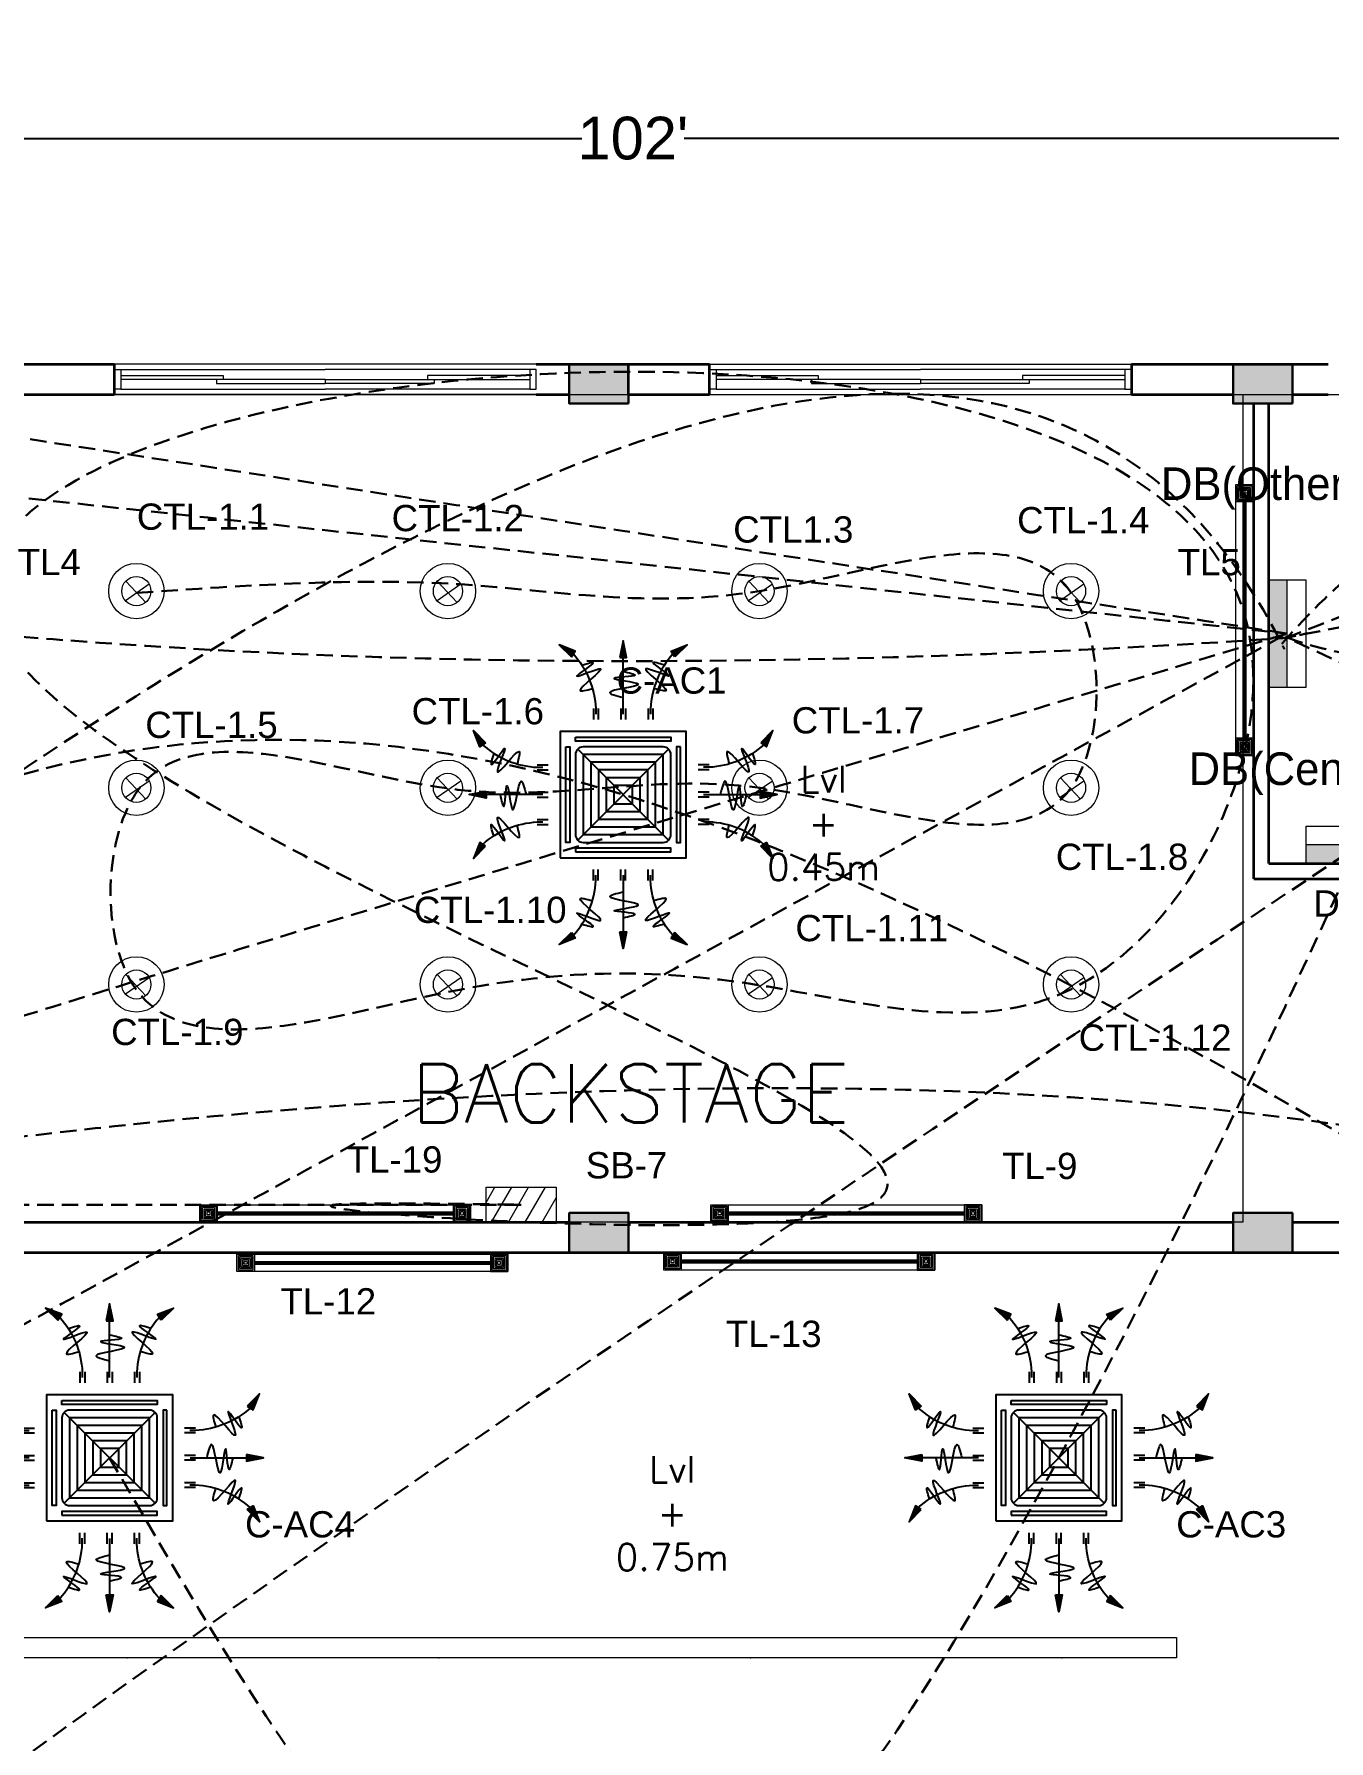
# Model space of a CAD drawing. Header units: inches. Extents: x 845 to 17085, y 908 to 10810.
# Drawn here: x 4922.8 to 5218.9, y 3924.9 to 4314.9 of the extents above; entities that cross this region are included whole.
import ezdxf

# ---------------------------------------------------------------- set-up
doc = ezdxf.new("R2010")
doc.units = ezdxf.units.IN
doc.header["$LTSCALE"] = 15
doc.header["$MEASUREMENT"] = 0
for name, pattern in [('ACAD_ISO04W100', [30.5, 24, -3, 0.5, -3]), ('CENTER2', [1.125, 0.75, -0.125, 0.125, -0.125]), ('CONTINUA', [0]), ('DASHED2', [0.375, 0.25, -0.125]), ('HIDDEN', [0.375, 0.25, -0.125])]:
    doc.linetypes.add(name, pattern=pattern)
for name, color, linetype, lineweight in [('.15', 4, 'Continuous', 15), ('c1', 21, 'Continuous', 30), ('E. Fixture', 6, 'Continuous', 20), ('GRID', 8, 'ACAD_ISO04W100', 5), ('HATCH', 251, 'Continuous', 5), ('humans', 7, 'Continuous', 15), ('L-TXT', 255, 'Continuous', 9), ('SLD', 140, 'Continuous', 9), ('wall 1', 1, 'Continuous', 35), ('WIND & DOOR', 160, 'Continuous', 9)]:
    doc.layers.add(name, color=color, linetype=linetype, lineweight=lineweight)
for name, color, linetype in [('AIR', 7, 'Continuous'), ('AIR-00', 8, 'Continuous'), ('AIR-01', 105, 'Continuous'), ('AIR-02', 2, 'Continuous'), ('AIR-04', 40, 'Continuous'), ('DB cable', 141, 'HIDDEN'), ('dimension', 7, 'Continuous'), ('SB cable', 58, 'CENTER2'), ('Text', 255, 'Continuous')]:
    doc.layers.add(name, color=color, linetype=linetype)
doc.styles.add('ROMANS', font='ROMANS')
doc.styles.get("Standard").update_dxf_attribs({"font": 'arial.ttf'})
doc.dimstyles.get("Standard").update_dxf_attribs({"dimtxt": 9.75, "dimasz": 6.25, "dimexe": 0.18, "dimexo": 0.0625, "dimgap": 0.09, "dimtad": 0, "dimdec": 1, "dimzin": 0, "dimdsep": 46, "dimlunit": 4, "dimtxsty": 'Standard', "dimblk": 'ARCHTICK', "dimcen": 0.09, "dimadec": 0, "dimazin": 0, "dimtfac": 1, "dimtdec": 1, "dimtofl": 0, "dimtmove": 0, "dimatfit": 3, "dimldrblk": 'ARCHTICK', "dimfxl": 1, "dimtolj": 1, "dimtzin": 0, "dimlwd": 25, "dimarcsym": 0})

# ---------------------------------------------------------------- blocks, each defined once
blk = doc.blocks.new('2')
at = {"layer": 'E. Fixture'}
blk.add_hatch(color=256, dxfattribs=at).paths.add_polyline_path([(27131.11392727495, -3604.571431913901), (27131.11392727495, -3606.152493673828), (27140.34048977496, -3606.152493673828), (27140.34048977495, -3604.5714319139)])
blk.add_line((27140.34048977495, -3604.571431913901), (27131.11392727495, -3604.571431913901), dxfattribs=at)
blk.add_lwpolyline([(27131.11392727495, -3602.990370153973), (27140.34048977495, -3602.990370153973), (27140.34048977495, -3606.152493673828), (27131.11392727495, -3606.152493673828), (27131.11392727495, -3602.990370153973)], dxfattribs=at)
blk = doc.blocks.new('oo')
at = {"layer": 'E. Fixture', "lineweight": 15}
for p, q in [((755.2265564501672, 589.0984068058151), (809.1816122235127, 589.0984068058151)), ((755.2265564501672, 589.0317345255226), (809.1816122235127, 589.0317345255226)), ((755.2265564501672, 588.9650622452373), (809.1816122235127, 588.9650622452373)), ((755.2265564501672, 588.8983899649593), (809.1816122235127, 588.8983899649593)), ((755.2265564501672, 588.7650454043887), (809.1816122235127, 588.7650454043887)), ((755.2265564501672, 588.6317008438182), (809.1816122235127, 588.6317008438255)), ((755.2265564501672, 588.5650285635329), (809.1816122235127, 588.5650285635329)), ((755.2265564501672, 588.4983562832476), (809.1816122235127, 588.4983562832476)), ((755.2265564501672, 588.4316840029696), (809.1816122235127, 588.4316840029696)), ((755.2265564501672, 588.4316840029696), (809.1816122235127, 588.4316840029696))]:
    blk.add_line(p, q, dxfattribs=at)
at = {"layer": 'E. Fixture', "color": 5, "lineweight": 15}
blk.add_lwpolyline([(751.2262196331089, 590.7652138129179), (813.181949040571, 590.7652138129179), (813.181949040571, 586.7648769958596), (751.2262196331089, 586.7648769958596), (751.2262196331089, 590.7652138129179)], dxfattribs=at)
at = {"layer": 'HATCH', "lineweight": 15}
for points in [[(751.2262196331089, 590.7652138129179), (755.2265564501818, 590.7652138129179), (755.2265564501818, 586.7648769958596), (751.2262196331089, 586.7648769958596)], [(751.5595810345208, 590.431852411506), (754.8931950487408, 590.431852411506), (754.8931950487408, 587.0982383972787), (751.5595810345208, 587.0982383972787)], [(751.8929424359326, 590.0984910100724), (754.5598336473145, 590.0984910100724), (754.5598336473145, 587.4315997987051), (751.8929424359326, 587.4315997987051)], [(752.226303837359, 589.7651296086606), (754.2264722458881, 589.7651296086606), (754.2264722458881, 587.7649612001169), (752.226303837359, 587.7649612001169)], [(752.5596652387853, 589.4317682072342), (753.8931108444763, 589.4317682072342), (753.8931108444763, 588.0983226015505), (752.5596652387853, 588.0983226015505)], [(752.8930266402263, 589.0984068058078), (753.5597494430644, 589.0984068058078), (753.5597494430644, 588.4316840029696), (752.8930266402263, 588.4316840029696)], [(813.181949040571, 590.7652138129179), (809.1816122235273, 590.7652138129179), (809.1816122235273, 586.7648769958596), (813.181949040571, 586.7648769958596)], [(812.8485876391592, 590.431852411506), (809.5149736249391, 590.431852411506), (809.5149736249391, 587.0982383972787), (812.8485876391592, 587.0982383972787)], [(812.5152262377474, 590.0984910100797), (809.8483350263509, 590.0984910100797), (809.8483350263509, 587.4315997987051), (812.5152262377474, 587.4315997987051)], [(812.181864836321, 589.7651296086606), (810.1816964277773, 589.7651296086606), (810.1816964277773, 587.7649612001169), (812.181864836321, 587.7649612001169)], [(811.8485034348946, 589.4317682072342), (810.5150578292037, 589.4317682072342), (810.5150578292037, 588.0983226015505), (811.8485034348946, 588.0983226015505)], [(811.5151420334828, 589.0984068058078), (810.8484192306155, 589.0984068058078), (810.8484192306155, 588.4316840029696), (811.5151420334828, 588.4316840029696)]]:
    blk.add_lwpolyline(points, close=True, dxfattribs=at)
blk = doc.blocks.new('FCU-13000P (CASSETTE SPLIT)')
at = {"layer": 'AIR-00', "ltscale": 3}
for p, q in [((-7.105427357601002e-15, 0.5227760220777427), (-7.105427357601002e-15, 0.999858067324416)), ((-0.1934974863815064, 0.5583965329426945), (-0.1934974863815064, 0.4871555112127943)), ((-0.1618149178217116, 0.5583965329426945), (-0.1618149178217116, 0.4871555112127943)), ((-0.01584128427990628, 0.5583965329426945), (-0.01584128427990628, 0.4871555112127943)), ((0.01584128427989029, 0.5583965329426945), (0.01584128427989029, 0.4871555112127943)), ((0.1618149178217116, 0.5583965329426945), (0.1618149178217116, 0.4871555112127943)), ((0.1934974863815064, 0.5583965329426945), (0.1934974863815064, 0.4871555112127943)), ((-0.5583965329426945, 0.1934974863815064), (-0.4871555112127934, 0.1934974863815064)), ((-0.5583965329426945, 0.1618149178217116), (-0.4871555112127934, 0.1618149178217116)), ((0.5583965329426945, 0.1934974863815064), (0.4871555112127934, 0.1934974863815064)), ((0.5583965329426945, 0.1618149178217116), (0.4871555112127934, 0.1618149178217116)), ((-0.5227760220777427, 7.105427357601002e-15), (-0.999858067324416, 7.105427357601002e-15)), ((-0.5583965329426945, 0.01584128427990628), (-0.4871555112127934, 0.01584128427990628)), ((0.5583965329426945, 0.01584128427990628), (0.4871555112127934, 0.01584128427990628)), ((0.5227760220777427, 7.105427357601002e-15), (0.999858067324416, 7.105427357601002e-15)), ((-0.5583965329426945, -0.01584128427989029), (-0.4871555112127934, -0.01584128427989029)), ((0.5583965329426945, -0.01584128427989029), (0.4871555112127934, -0.01584128427989029)), ((-0.5583965329426945, -0.1618149178217116), (-0.4871555112127934, -0.1618149178217116)), ((-0.5583965329426945, -0.1934974863815064), (-0.4871555112127934, -0.1934974863815064)), ((0.5583965329426945, -0.1618149178217116), (0.4871555112127934, -0.1618149178217116)), ((0.5583965329426945, -0.1934974863815064), (0.4871555112127934, -0.1934974863815064)), ((-0.1934974863815064, -0.5583965329426945), (-0.1934974863815064, -0.4871555112127943)), ((-0.1618149178217116, -0.5583965329426945), (-0.1618149178217116, -0.4871555112127943)), ((-0.01584128427990628, -0.5583965329426945), (-0.01584128427990628, -0.4871555112127943)), ((-7.105427357601002e-15, -0.5227760220777427), (-7.105427357601002e-15, -0.999858067324416)), ((0.01584128427989029, -0.5583965329426945), (0.01584128427989029, -0.4871555112127943)), ((0.1618149178217116, -0.5583965329426945), (0.1618149178217116, -0.4871555112127943)), ((0.1934974863815064, -0.5583965329426945), (0.1934974863815064, -0.4871555112127943))]:
    blk.add_line(p, q, dxfattribs=at)
at = {"layer": 'AIR-00'}
for p, q in [((0.2953553390593271, -0.2953553390593253), (-0.2953553390593271, 0.2953553390593253)), ((0.2953553390593271, 0.2953553390593253), (-0.2953553390593271, -0.2953553390593253))]:
    blk.add_line(p, q, dxfattribs=at)
at = {"layer": 'AIR-00', "ltscale": 3}
for points in [[(-0.02231249897048215, 0.8900557322108931), (0.02231249897046617, 0.8900557322108931), (-8.881784197001252e-15, 0.999858067324416)], [(-0.3354339739758903, 0.8949367535147612), (-0.311302411150054, 0.9324741763992979), (-0.4157311477908916, 0.9730825421665728)], [(0.3354339739758903, 0.8949367535147612), (0.311302411150054, 0.9324741763992979), (0.4157311477908916, 0.9730825421665728)], [(-0.8949367535147612, 0.3354339739758903), (-0.9324741763992979, 0.311302411150054), (-0.9730825421665728, 0.4157311477908916)], [(0.8949367535147612, 0.3354339739758903), (0.9324741763992979, 0.311302411150054), (0.9730825421665728, 0.4157311477908916)], [(-0.8900557322108931, 0.02231249897048215), (-0.8900557322108931, -0.02231249897046617), (-0.999858067324416, 8.881784197001252e-15)], [(0.8900557322108931, 0.02231249897048215), (0.8900557322108931, -0.02231249897046617), (0.999858067324416, 8.881784197001252e-15)], [(-0.8949367535147612, -0.3354339739758903), (-0.9324741763992979, -0.311302411150054), (-0.9730825421665728, -0.4157311477908916)], [(0.8949367535147612, -0.3354339739758903), (0.9324741763992979, -0.311302411150054), (0.9730825421665728, -0.4157311477908916)], [(-0.3354339739758903, -0.8949367535147612), (-0.311302411150054, -0.9324741763992979), (-0.4157311477908916, -0.9730825421665728)], [(-0.02231249897048215, -0.8900557322108931), (0.02231249897046617, -0.8900557322108931), (-8.881784197001252e-15, -0.999858067324416)], [(0.3354339739758903, -0.8949367535147612), (0.311302411150054, -0.9324741763992979), (0.4157311477908916, -0.9730825421665728)]]:
    blk.add_lwpolyline(points, close=True, dxfattribs=at)
at = {"layer": 'AIR-00'}
for points in [[(-0.3233681925629757, 0.9137054649570295, -0.1718088678768037), (-0.1776562021016108, 0.5583965329426945), (-0.1776562021016108, 0.5222310829013512)], [(0.3233681925629757, 0.9137054649570295, 0.1718088678768037), (0.1776562021016108, 0.5583965329426945), (0.1776562021016108, 0.5222310829013512)], [(-0.9137054649570295, 0.3233681925629757, 0.1718088678768037), (-0.5583965329426945, 0.1776562021016108), (-0.5222310829013512, 0.1776562021016108)], [(0.9137054649570295, 0.3233681925629757, -0.1718088678768037), (0.5583965329426945, 0.1776562021016108), (0.5222310829013512, 0.1776562021016108)], [(-0.9137054649570295, -0.3233681925629757, -0.1718088678768037), (-0.5583965329426945, -0.1776562021016108), (-0.5222310829013512, -0.1776562021016108)], [(0.9137054649570295, -0.3233681925629757, 0.1718088678768037), (0.5583965329426945, -0.1776562021016108), (0.5222310829013512, -0.1776562021016108)], [(-0.3233681925629757, -0.9137054649570295, 0.1718088678768037), (-0.1776562021016108, -0.5583965329426945), (-0.1776562021016108, -0.5222310829013512)], [(0.3233681925629757, -0.9137054649570295, -0.1718088678768037), (0.1776562021016108, -0.5583965329426945), (0.1776562021016108, -0.5222310829013512)]]:
    blk.add_lwpolyline(points, format="xyb", dxfattribs=at)
for points in [[(-0.2599999999999998, -0.259999999999998), (0.2599999999999998, -0.2599999999999962), (0.2600000000000007, 0.259999999999998), (-0.2599999999999998, 0.259999999999998)], [(-0.2100000000000009, -0.2099999999999991), (0.2100000000000026, -0.2099999999999973), (0.2100000000000009, 0.2099999999999991), (-0.2100000000000009, 0.2099999999999991)], [(-0.160000000000001, -0.1599999999999984), (0.1600000000000028, -0.1599999999999966), (0.160000000000001, 0.1599999999999984), (-0.160000000000001, 0.1599999999999984)], [(-0.1100000000000012, -0.1099999999999994), (0.110000000000003, -0.1099999999999977), (0.1100000000000012, 0.1099999999999994), (-0.1100000000000012, 0.1099999999999994)], [(-0.06000000000000139, -0.05999999999999872), (0.06000000000000316, -0.05999999999999694), (0.06000000000000139, 0.05999999999999872), (-0.06000000000000139, 0.05999999999999872)]]:
    blk.add_lwpolyline(points, close=True, dxfattribs=at)
at = {"layer": 'AIR-00', "ltscale": 3}
for points in [[(-0.2677478374719957, 0.8404580605517644), (-0.2311577860871346, 0.8521369272970549), (-0.1336933111678267, 0.8824412830765702), (-0.422244853896613, 0.7038013426221994), (0.004842014239526904, 0.9030058120233662), (-0.358385268367277, 0.6454544827540296), (-0.2387546223537829, 0.6780035992551685), (-0.199446847060301, 0.6895241051866989)], [(0.2677478374719957, 0.8404580605517644), (0.2311577860871346, 0.8521369272970549), (0.1336933111678267, 0.8824412830765702), (0.422244853896613, 0.7038013426221994), (-0.004842014239526904, 0.9030058120233662), (0.358385268367277, 0.6454544827540296), (0.2387546223537829, 0.6780035992551685), (0.199446847060301, 0.6895241051866989)], [(-0.8404580605517644, 0.2677478374719957), (-0.8521369272970549, 0.2311577860871346), (-0.8824412830765702, 0.1336933111678267), (-0.7038013426221994, 0.422244853896613), (-0.9030058120233662, -0.004842014239526904), (-0.6454544827540296, 0.358385268367277), (-0.6780035992551685, 0.2387546223537829), (-0.6895241051866989, 0.199446847060301)], [(0.8404580605517644, 0.2677478374719957), (0.8521369272970549, 0.2311577860871346), (0.8824412830765702, 0.1336933111678267), (0.7038013426221994, 0.422244853896613), (0.9030058120233662, -0.004842014239526904), (0.6454544827540296, 0.358385268367277), (0.6780035992551685, 0.2387546223537829), (0.6895241051866989, 0.199446847060301)], [(-0.8404580605517644, -0.2677478374719957), (-0.8521369272970549, -0.2311577860871346), (-0.8824412830765702, -0.1336933111678267), (-0.7038013426221994, -0.422244853896613), (-0.9030058120233662, 0.004842014239526904), (-0.6454544827540296, -0.358385268367277), (-0.6780035992551685, -0.2387546223537829), (-0.6895241051866989, -0.199446847060301)], [(0.8404580605517644, -0.2677478374719957), (0.8521369272970549, -0.2311577860871346), (0.8824412830765702, -0.1336933111678267), (0.7038013426221994, -0.422244853896613), (0.9030058120233662, 0.004842014239526904), (0.6454544827540296, -0.358385268367277), (0.6780035992551685, -0.2387546223537829), (0.6895241051866989, -0.199446847060301)], [(-0.2677478374719957, -0.8404580605517644), (-0.2311577860871346, -0.8521369272970549), (-0.1336933111678267, -0.8824412830765702), (-0.422244853896613, -0.7038013426221994), (0.004842014239526904, -0.9030058120233662), (-0.358385268367277, -0.6454544827540296), (-0.2387546223537829, -0.6780035992551685), (-0.199446847060301, -0.6895241051866989)], [(0.2677478374719957, -0.8404580605517644), (0.2311577860871346, -0.8521369272970549), (0.1336933111678267, -0.8824412830765702), (0.422244853896613, -0.7038013426221994), (-0.004842014239526904, -0.9030058120233662), (0.358385268367277, -0.6454544827540296), (0.2387546223537829, -0.6780035992551685), (0.199446847060301, -0.6895241051866989)]]:
    blk.add_open_spline(points, degree=3, knots=[0.003283373016645994, 0.003283373016645994, 0.003283373016645994, 0.003283373016645994, 0.07125673401182435, 0.1924074622850254, 0.3347111145698326, 0.5062144727996265, 0.5813292033149298, 0.5813292033149298, 0.5813292033149298, 0.5813292033149298], dxfattribs=at)
for points in [[(-8.881784197001252e-15, 0.7998245828525512), (0.07656577961462041, 0.77607757560925), (-0.05808428128809773, 0.7549690294354541), (0.09768727811871436, 0.7180292880357495), (-0.08712642193214215, 0.6626196044680484), (-8.881784197001252e-15, 0.6309567852073492)], [(-0.7998245828525512, 8.881784197001252e-15), (-0.77607757560925, -0.07656577961462041), (-0.7549690294354541, 0.05808428128809773), (-0.7180292880357495, -0.09768727811871436), (-0.6626196044680484, 0.08712642193214215), (-0.6309567852073492, 8.881784197001252e-15)], [(0.7998245828525512, 8.881784197001252e-15), (0.77607757560925, -0.07656577961462041), (0.7549690294354541, 0.05808428128809773), (0.7180292880357495, -0.09768727811871436), (0.6626196044680484, 0.08712642193214215), (0.6309567852073492, 8.881784197001252e-15)], [(-8.881784197001252e-15, -0.7998245828525512), (0.07656577961462041, -0.77607757560925), (-0.05808428128809773, -0.7549690294354541), (0.09768727811871436, -0.7180292880357495), (-0.08712642193214215, -0.6626196044680484), (-8.881784197001252e-15, -0.6309567852073492)]]:
    blk.add_spline(points, degree=3, dxfattribs=at)
for points in [[(-7.993605777301127e-15, 0.999858067324416), (-0.02231249897048304, 0.8900557322108931), (0.02231249897046528, 0.8900557322108931)], [(-0.4157311477908907, 0.9730825421665728), (-0.3354339739758911, 0.8949367535147612), (-0.3113024111500549, 0.9324741763992979)], [(0.4157311477908889, 0.9730825421665728), (0.3354339739758894, 0.8949367535147612), (0.3113024111500531, 0.9324741763992979)], [(-0.9730825421665728, 0.4157311477908898), (-0.8949367535147612, 0.3354339739758903), (-0.9324741763992979, 0.311302411150054)], [(0.9730825421665728, 0.4157311477908898), (0.8949367535147612, 0.3354339739758903), (0.9324741763992979, 0.311302411150054)], [(-0.999858067324416, 7.105427357601002e-15), (-0.8900557322108922, 0.02231249897048215), (-0.8900557322108922, -0.02231249897046617)], [(0.999858067324416, 7.105427357601002e-15), (0.8900557322108922, 0.02231249897048215), (0.8900557322108922, -0.02231249897046617)], [(-0.9730825421665728, -0.4157311477908898), (-0.8949367535147612, -0.3354339739758903), (-0.9324741763992979, -0.311302411150054)], [(0.9730825421665728, -0.4157311477908898), (0.8949367535147612, -0.3354339739758903), (0.9324741763992979, -0.311302411150054)], [(-0.4157311477908907, -0.9730825421665728), (-0.3354339739758911, -0.8949367535147612), (-0.3113024111500549, -0.9324741763992979)], [(-7.993605777301127e-15, -0.999858067324416), (-0.02231249897048304, -0.8900557322108931), (0.02231249897046528, -0.8900557322108931)], [(0.4157311477908889, -0.9730825421665728), (0.3354339739758894, -0.8949367535147612), (0.3113024111500531, -0.9324741763992979)]]:
    blk.add_solid(points, dxfattribs=at)
at = {"layer": 'AIR-01'}
for points in [[(-0.3100000000000005, 0.3724999999999987), (0.3100000000000005, 0.3724999999999987), (0.3100000000000005, 0.3475000000000001), (-0.3100000000000005, 0.3475000000000001)], [(-0.3725000000000005, 0.3099999999999987), (-0.3475000000000001, 0.3099999999999987), (-0.3475000000000001, -0.3099999999999987), (-0.3725000000000005, -0.3099999999999987)], [(0.3725000000000005, 0.3099999999999987), (0.3475000000000001, 0.3099999999999987), (0.3475000000000001, -0.3099999999999987), (0.3725000000000005, -0.3099999999999987)], [(-0.3100000000000005, -0.3724999999999987), (0.3100000000000005, -0.3724999999999987), (0.3100000000000005, -0.3475000000000001), (-0.3100000000000005, -0.3475000000000001)]]:
    blk.add_lwpolyline(points, close=True, dxfattribs=at)
at = {"layer": 'AIR-02'}
blk.add_lwpolyline([(-0.2600000000000007, -0.3099999999999987), (0.2600000000000016, -0.3099999999999969, 0.414213562373095), (0.3100000000000014, -0.2599999999999962), (0.3100000000000005, 0.259999999999998, 0.4142135623730945), (0.2600000000000007, 0.3099999999999987), (-0.2600000000000007, 0.3099999999999987, 0.414213562373095), (-0.3100000000000005, 0.259999999999998), (-0.3100000000000005, -0.259999999999998, 0.414213562373095)], format="xyb", close=True, dxfattribs=at)
at = {"layer": 'AIR-04'}
blk.add_lwpolyline([(-0.4100000000000001, -0.4100000000000001), (0.4100000000000001, -0.4100000000000001), (0.4100000000000001, 0.4100000000000001), (-0.4100000000000001, 0.4100000000000001)], close=True, dxfattribs=at)
blk = doc.blocks.new('_ArchTick')
at = {"layer": 'GRID', "color": 0, "const_width": 0.15}
blk.add_lwpolyline([(-0.5, -0.5), (0.5, 0.5)], dxfattribs=at)
blk = doc.blocks.new('*D331')
at = {"layer": 'Defpoints', "color": 0, "linetype": 'DASHED2', "lineweight": 211, "transparency": 16777216}
for p in [(5671.719011352289, 4291.095823149), (4447.800114597589, 4239.513721575561), (5671.719011352289, 4239.513721575561), (4819.317334876429, 1356.906131641336), (4865.817334876427, 1356.906131641336), (4865.817334876427, 1021.906131641336)]:
    blk.add_point(p, dxfattribs=at)
at = {"layer": 'dimension', "color": 0, "linetype": 'DASHED2', "lineweight": -2, "transparency": 16777216}
for p, q in [((4865.754834876427, 1356.906131641336), (4819.137334876428, 1356.906131641336)), ((4865.754834876427, 1021.906131641336), (4819.137334876428, 1021.906131641336))]:
    blk.add_line(p, q, dxfattribs=at)
at = {"layer": 'dimension', "color": 0, "linetype": 'Continuous', "lineweight": 25, "transparency": 16777216}
for p, q in [((4819.317334876429, 1356.906131641336), (4819.317334876429, 1210.113457698635)), ((4819.317334876429, 1021.906131641336), (4819.317334876429, 1168.698805584037))]:
    blk.add_line(p, q, dxfattribs=at)
at = {"layer": 'L-TXT', "color": 0, "linetype": 'DASHED2', "lineweight": -2, "transparency": 16777216}
for p, q in [((4447.800114597589, 4239.576221575561), (4447.800114597589, 4291.275823149001)), ((5671.719011352289, 4239.576221575561), (5671.719011352289, 4291.275823149001))]:
    blk.add_line(p, q, dxfattribs=at)
at = {"layer": 'L-TXT', "color": 0, "linetype": 'Continuous', "lineweight": 25, "transparency": 16777216}
for p, q in [((4447.800114597589, 4291.095823149), (5048.067329004953, 4291.095823149)), ((5671.719011352289, 4291.095823149), (5071.451796944926, 4291.095823149))]:
    blk.add_line(p, q, dxfattribs=at)
at = {"layer": 'dimension', "color": 0, "linetype": 'DASHED2', "lineweight": 25, "transparency": 16777216, "xscale": 6.25, "yscale": 6.25, "zscale": 6.25}
for p, rotation in [((4819.317334876429, 1356.906131641336), 90), ((4819.317334876429, 1021.906131641336), 270)]:
    blk.add_blockref('_ArchTick', p, dxfattribs=dict(at, rotation=rotation))
at = {"layer": 'L-TXT', "color": 0, "linetype": 'DASHED2', "lineweight": 25, "transparency": 16777216, "xscale": 6.25, "yscale": 6.25, "zscale": 6.25, "rotation": 180}
blk.add_blockref('_ArchTick', (4447.800114597589, 4291.095823149), dxfattribs=at)
at = {"layer": 'L-TXT', "color": 0, "linetype": 'DASHED2', "lineweight": 25, "transparency": 16777216, "xscale": 6.25, "yscale": 6.25, "zscale": 6.25}
blk.add_blockref('_ArchTick', (5671.719011352289, 4291.095823149), dxfattribs=at)
at = {"layer": 'dimension', "color": 0, "linetype": 'DASHED2', "lineweight": 30, "transparency": 16777216, "insert": (4819.317334876428, 1189.406131641334), "char_height": 9.75, "attachment_point": 5, "rotation": 90}
blk.add_mtext('\\A1;27\'-11"', dxfattribs=at)
at = {"layer": 'L-TXT', "color": 0, "linetype": 'DASHED2', "lineweight": 211, "transparency": 16777216, "insert": (5059.759562974939, 4291.095823149), "char_height": 9.75, "attachment_point": 5}
blk.add_mtext("\\A1;102'", dxfattribs=at)

msp = doc.modelspace()

# ---------------------------------------------------------------- hatches: boundary and pattern name
at = {"layer": 'E. Fixture', "lineweight": 5}
h = msp.add_hatch(dxfattribs=at)
h.set_pattern_fill('ANSI31', color=256, scale=26.66891211378243, angle=15, style=0)
h.set_pattern_definition([(59.99999999999999, (-65805.37251531679, 11481.68385588816), (-2.886994422728766, 1.666807007111402), [])])
h.paths.add_polyline_path([(5026.179045494199, 4043.393277772849), (5042.180392762476, 4043.393277772849), (5042.180392762476, 4051.393951406984), (5026.179045494199, 4051.393951406984)])
at = {"layer": 'HATCH'}
h = msp.add_hatch(color=256, dxfattribs=at)
h.dxf.hatch_style = 1
h.paths.add_polyline_path([(5058.752102636725, 4239.513721630138), (5058.752102636725, 4230.466905406127), (5045.18187830068, 4230.466905406127), (5045.18187830068, 4239.513721630138)])
h = msp.add_hatch(color=256, dxfattribs=at)
h.dxf.hatch_style = 1
h.paths.add_polyline_path([(5210.559354646223, 4239.513721630138), (5210.559354646223, 4230.466905406108), (5196.989130310179, 4230.466905406108), (5196.989130310179, 4239.513721630138)])
h = msp.add_hatch(color=256, dxfattribs=at)
h.dxf.hatch_style = 1
h.paths.add_polyline_path([(5058.752102636461, 4045.504201618409), (5058.752102636461, 4036.457385394378), (5045.181878300416, 4036.457385394378), (5045.181878300416, 4045.504201618409)])
h = msp.add_hatch(color=256, dxfattribs=at)
h.dxf.hatch_style = 1
h.paths.add_polyline_path([(5210.559354645959, 4045.504201618144), (5210.559354645959, 4036.457385394133), (5196.989130309914, 4036.457385394133), (5196.989130309914, 4045.504201618144)])

# ---------------------------------------------------------------- linework, layer by layer
at = {"layer": '.15', "lineweight": 15}
for p, q in [((5037.673855742016, 4239.513721575561), (4941.17448268563, 4239.513721575561)), ((5077.254645245854, 4239.513721575561), (5173.754018302237, 4239.513721575561)), ((5037.673855742016, 4232.577829137135), (4941.17448268563, 4232.577829137135)), ((5077.254645245854, 4232.577829137135), (5173.754018302237, 4232.577829137135))]:
    msp.add_line(p, q, dxfattribs=at)
at = {"layer": 'c1'}
for points in [[(5058.752102636725, 4230.46690535155), (5058.752102636725, 4239.513721575579), (5045.18187830068, 4239.513721575579), (5045.18187830068, 4230.46690535155)], [(5210.559354646223, 4230.46690535155), (5210.559354646223, 4239.513721575561), (5196.989130310179, 4239.513721575561), (5196.989130310179, 4230.46690535155)], [(5058.752102636461, 4036.45738533982), (5058.752102636461, 4045.50420156385), (5045.181878300416, 4045.50420156385), (5045.181878300416, 4036.45738533982)], [(5210.559354645959, 4036.457385339556), (5210.559354645959, 4045.504201563586), (5196.989130309914, 4045.504201563586), (5196.989130309914, 4036.457385339556)]]:
    msp.add_lwpolyline(points, close=True, dxfattribs=at)
at = {"layer": 'DB cable', "linetype": 'DASHED2', "lineweight": 30}
for points in [[(4760.866573496334, 4031.434109247766), (5208.135154206099, 4175.542452351583), (5208.715694091557, 4174.390007765407)], [(5650.372229608, 4033.677064592338), (5209.403291107988, 4176.980985369832), (5208.135154206099, 4175.542452351583)], [(4770.601220805402, 4225.025650592892), (5209.403291107988, 4177.919272156167)], [(4905.284746548574, 4224.902500795819), (5209.403291107988, 4177.919272156167)], [(5454.299868457143, 4224.7377781373), (5209.403291107988, 4177.022423379912)], [(4642.532344048489, 4221.877389878187), (4863.634778728517, 4182.955752561316), (5205.186771395799, 4176.658024243405), (5213.619810820179, 4177.919272156181), (5213.904273167577, 4178.013552421493)], [(5327.76049886057, 4223.283210690869), (5209.403291107988, 4177.022423379942)], [(5341.506904220426, 4219.505439159919), (5209.403291107988, 4177.022423379942), (5208.959305258349, 4177.189852398191)], [(4696.990732636628, 3940.100968406285), (5057.529391817506, 4141.112125796899), (5394.333081858512, 3994.448640701963), (5225.989336758597, 4133.873198637477), (5225.621385130563, 4132.377949104008)], [(4760.866573495581, 3932.780924671061), (5209.403291107988, 4177.919272156167)], [(5504.548370313464, 4038.134047616006), (5208.959305258349, 4177.189852398191)], [(4539.588003487159, 3463.744222635231), (4592.29614883672, 3629.80592049326), (4713.539363090231, 3760.409762518948), (5225.98934107485, 4129.65666641266)], [(4803.174142742341, 3318.920476671409), (5052.785505816029, 3318.920476671412), (5265.67342861237, 3319.528628983081), (5376.590643753542, 3740.682463686281), (5225.989346247858, 4129.656677665888)], [(4803.417840499139, 3465.4186031491), (5050.917785003896, 3463.274360090209), (5269.028430367961, 3463.274360090213), (5225.989336758612, 4129.656678925287)], [(4803.66142726545, 3609.739606582697), (5051.16142726545, 3609.739606582698), (5267.160654060584, 3606.09482844703), (5225.989346247858, 4129.656677665891)], [(4940.096247995919, 3989.538054285362), (5050.75737508418, 3867.404727126486), (5157.160473647944, 3989.538054285303), (5225.989346247858, 4129.656677665891)], [(5034.179719143348, 4047.393614618505), (4795.766416859399, 4047.390564704265)]]:
    msp.add_spline(points, degree=3, dxfattribs=at)
at = {"layer": 'DB cable', "color": 6, "linetype": 'DASHED2', "lineweight": 30}
msp.add_spline([(4514.446749591894, 3664.236563132788), (5660.973942841961, 3625.078435706844), (5306.654899619447, 4047.256997048538), (4795.796339263346, 4047.25699704366), (5209.403291107988, 4177.919272156167)], degree=3, dxfattribs=at)
at = {"layer": 'E. Fixture', "lineweight": 5}
for p, q in [((4943.785337084437, 4189.909173125473), (4948.341291525079, 4185.058298242172)), ((5015.030988317458, 4189.909173125473), (5019.5869427581, 4185.058298242172)), ((5086.276639550479, 4189.909173125473), (5090.832593991121, 4185.058298242172)), ((5157.5222907835, 4189.909173125473), (5162.078245224142, 4185.058298242172)), ((4949.165905867188, 4189.1772283241), (4943.722331832165, 4185.41184045283)), ((5020.411557100209, 4189.1772283241), (5014.967983065186, 4185.41184045283)), ((5091.65720833323, 4189.1772283241), (5086.213634298207, 4185.41184045283)), ((5162.902859566251, 4189.1772283241), (5157.459285531228, 4185.41184045283)), ((4949.165905867188, 4144.225428878195), (4943.722331832165, 4140.460041006925)), ((4943.785337084437, 4144.957373679568), (4948.341291525079, 4140.106498796267)), ((5020.411557100209, 4144.225428878195), (5014.967983065186, 4140.460041006925)), ((5015.030988317458, 4144.957373679568), (5019.5869427581, 4140.106498796267)), ((5091.65720833323, 4144.225428878195), (5086.213634298207, 4140.460041006925)), ((5086.276639550479, 4144.957373679568), (5090.832593991121, 4140.106498796267)), ((5162.902859566251, 4144.225428878195), (5157.459285531228, 4140.460041006925)), ((5157.5222907835, 4144.957373679568), (5162.078245224142, 4140.106498796267)), ((4943.785337084437, 4100.005574233664), (4948.341291525079, 4095.154699350363)), ((5015.030988317458, 4100.005574233664), (5019.5869427581, 4095.154699350363)), ((5086.276639550479, 4100.005574233664), (5090.832593991121, 4095.154699350363)), ((5157.5222907835, 4100.005574233664), (5162.078245224142, 4095.154699350363)), ((4949.165905867188, 4099.273629432291), (4943.722331832165, 4095.508241561021)), ((5020.411557100209, 4099.273629432291), (5014.967983065186, 4095.508241561021)), ((5091.65720833323, 4099.273629432291), (5086.213634298207, 4095.508241561021)), ((5162.902859566251, 4099.273629432291), (5157.459285531228, 4095.508241561021))]:
    msp.add_line(p, q, dxfattribs=at)
msp.add_lwpolyline([(5026.179045463524, 4051.393951406984), (5042.180392731786, 4051.393951406984), (5042.180392731786, 4043.393277772849), (5026.179045463524, 4043.393277772849)], close=True, dxfattribs=at)
for centre, radius in [((4946.21481942533, 4187.626029691287), 6.333935870075038), ((5017.46047065835, 4187.626029691287), 6.333935870075038), ((5088.706121891371, 4187.626029691287), 6.333935870075038), ((5159.951773124392, 4187.626029691287), 6.333935870075038), ((4946.21481942533, 4187.626029691287), 3.333935870075038), ((5017.46047065835, 4187.626029691287), 3.333935870075038), ((5088.706121891371, 4187.626029691287), 3.333935870075038), ((5159.951773124392, 4187.626029691287), 3.333935870075038), ((4946.21481942533, 4142.674230245382), 6.333935870075038), ((5017.46047065835, 4142.674230245382), 6.333935870075038), ((5088.706121891371, 4142.674230245382), 6.333935870075038), ((5159.951773124392, 4142.674230245382), 6.333935870075038), ((4946.21481942533, 4142.674230245382), 3.333935870075038), ((5017.46047065835, 4142.674230245382), 3.333935870075038), ((5088.706121891371, 4142.674230245382), 3.333935870075038), ((5159.951773124392, 4142.674230245382), 3.333935870075038), ((4946.21481942533, 4097.722430799478), 6.333935870075038), ((5017.46047065835, 4097.722430799478), 6.333935870075038), ((5088.706121891371, 4097.722430799478), 6.333935870075038), ((5159.951773124392, 4097.722430799478), 6.333935870075038), ((4946.21481942533, 4097.722430799478), 3.333935870075038), ((5017.46047065835, 4097.722430799478), 3.333935870075038), ((5088.706121891371, 4097.722430799478), 3.333935870075038), ((5159.951773124392, 4097.722430799478), 3.333935870075038)]:
    msp.add_circle(centre, radius, dxfattribs=at)
at = {"layer": 'humans', "linetype": 'ByBlock'}
msp.add_line((4874.969168192309, 4232.577829137192), (5231.197424357413, 4232.577829137192), dxfattribs=at)
for points in [[(4913.159899891162, 4232.582839803104), (5199.252102636461, 4232.582839803104), (5199.252102636461, 4043.393277772545), (4913.159899891162, 4043.393277772545)], [(4916.147964856701, 3948.504600412995), (5184.081347877652, 3948.504600412995), (5184.081347877652, 3943.820355881901), (4916.147964856701, 3943.820355881901)]]:
    msp.add_lwpolyline(points, close=True, dxfattribs=at)
for p in [(5057.529391817505, 4154.220171546045), (4940.096247995918, 4002.646100034508), (5157.160473647943, 4002.646100034448), (4944.12349014418, 3943.815780622072), (5015.369141377201, 3943.815780622072), (5086.614792610222, 3943.815780622072), (5157.860443843243, 3943.815780622072)]:
    msp.add_point(p, dxfattribs=at)
at = {"layer": 'SB cable', "color": 2, "linetype": 'DASHED2', "lineweight": 30}
for points in [[(4946.320998679494, 4187.209370635288), (5020.41155710021, 4189.177228324101), (5088.706121891371, 4187.626029691287), (5159.800268003821, 4187.483735683822), (5159.951773124392, 4142.674230245382), (5088.849905259412, 4142.674230245382), (5017.308965537779, 4142.531936237918), (4947.109852782057, 4142.803231384483), (4945.876220930977, 4096.998113442352), (5014.967983065186, 4095.508241561022), (5088.5546167708, 4097.580136792014), (5157.459285531228, 4095.508241561022), (5199.940374384719, 4181.023280031402), (4913.50950260316, 4180.596948262189), (5108.554717869312, 4045.593463022084), (4991.679705017003, 4047.393614589973), (5034.179719143348, 4047.393614618505)], [(4942.378609182892, 3900.418206953107), (5012.939659036309, 3901.147124610352), (5086.844092034569, 3898.532485873345), (5157.708938722672, 3898.721687168702), (5340.148923615708, 3902.551997127989), (5339.583243316197, 3901.695737356451)], [(4871.976378259911, 3808.672743667375), (4939.808014372676, 3775.555509224441), (5014.305194662542, 3754.450211597101), (5089.657716849504, 3754.643796215061), (5162.274736494926, 3774.763636220159), (5228.460196570001, 3807.736951572494), (5340.148923615709, 3902.551997127989), (5340.791690214105, 3902.044051190064)]]:
    msp.add_spline(points, degree=3, dxfattribs=at)
at = {"layer": 'wall 1', "ltscale": 1.5}
for p, q in [((4893.292114761605, 4239.513721575542), (4941.17448268563, 4239.513721575561)), ((4941.17448268563, 4239.513721575561), (4941.17448268563, 4232.577829137135)), ((5037.673855742016, 4239.513721575542), (5077.254645245854, 4239.513721575542)), ((5058.752102636725, 4232.577829137135), (5058.752102636725, 4239.513721575561)), ((5077.254645245854, 4232.577829137135), (5077.254645245854, 4239.513721575561)), ((5173.754018302237, 4239.513721575542), (5218.751672602203, 4239.513721575542)), ((5173.754018302237, 4239.513721575561), (5173.754018302237, 4232.577829137135)), ((4918.582259038547, 4232.577829137135), (4941.17448268563, 4232.577829137135)), ((5037.673855742016, 4232.577829137135), (5045.18187830068, 4232.577829137135)), ((5058.752102636725, 4232.577829137135), (5077.254645245854, 4232.577829137135)), ((5173.754018302237, 4232.577829137135), (5196.989130310179, 4232.577829137135)), ((5210.559354646223, 4232.577829137135), (5218.751672602203, 4232.577829137135)), ((5201.71882517966, 4121.903692744449), (5201.71882517966, 4230.46690535155)), ((5205.186771395799, 4125.371638960776), (5205.186771395799, 4230.46690535155)), ((5205.186771395799, 4125.371638960776), (5291.224630917312, 4125.371638960776)), ((5201.71882517966, 4121.903692744449), (5291.224630917312, 4121.903692744449)), ((4873.81466401185, 4043.393277773097), (5045.181878300416, 4043.393277772832)), ((5058.752102636461, 4043.393277772795), (5196.989130309914, 4043.393277772549)), ((5210.559354645959, 4043.393277772531), (5227.545178095894, 4043.393277772493)), ((4873.81466401185, 4036.457385340159), (5227.545178095894, 4036.457385339518))]:
    msp.add_line(p, q, dxfattribs=at)
at = {"layer": 'WIND & DOOR', "linetype": 'CONTINUA', "lineweight": 5, "ltscale": 0.4}
for p, q in [((4941.17448268563, 4238.269982118346), (4942.682285389605, 4238.269982118346)), ((4941.17448268563, 4233.746574006406), (4941.17448268563, 4238.269982118346)), ((4942.682285389605, 4238.269982118346), (4942.682285389605, 4233.746574006406)), ((4942.682285389605, 4238.269982118346), (4989.424169213766, 4238.269982118139)), ((4942.682285389605, 4236.912959684794), (4966.053227301732, 4236.9129596847)), ((4966.053227301732, 4236.9129596847), (4966.053227301732, 4236.008278062206)), ((5036.166053038023, 4238.269982117912), (4989.424169213766, 4238.269982118139)), ((5036.166053038023, 4236.912959684248), (5012.795111125895, 4236.91295968436)), ((5012.795111125895, 4236.91295968436), (5012.795111125895, 4236.008278061999)), ((5037.673855742016, 4238.269982117912), (5036.166053038023, 4238.269982117912)), ((5036.166053038023, 4238.269982117912), (5036.166053038023, 4233.746574005859)), ((5037.673855742016, 4238.269982117912), (5036.166053038023, 4238.269982117912)), ((5036.166053038023, 4238.269982117912), (5036.166053038023, 4233.746574005859)), ((5037.673855742016, 4233.746574005859), (5037.673855742016, 4238.269982117912)), ((5037.673855742016, 4233.746574005859), (5037.673855742016, 4238.269982117912)), ((5077.254645245854, 4238.269982117912), (5078.762447949826, 4238.269982117912)), ((5077.254645245854, 4233.746574005859), (5077.254645245854, 4238.269982117912)), ((5077.254645245854, 4238.269982117912), (5078.762447949826, 4238.269982117912)), ((5077.254645245854, 4233.746574005859), (5077.254645245854, 4238.269982117912)), ((5078.762447949826, 4238.269982117912), (5125.504331774102, 4238.269982118139)), ((5078.762447949826, 4238.269982117912), (5078.762447949826, 4233.746574005859)), ((5078.762447949826, 4238.269982117912), (5078.762447949826, 4233.746574005859)), ((5078.762447949826, 4236.912959684248), (5102.133389861974, 4236.91295968436)), ((5102.133389861974, 4236.91295968436), (5102.133389861974, 4236.008278061999)), ((5172.246215598246, 4238.269982118346), (5125.504331774102, 4238.269982118139)), ((5172.246215598246, 4236.912959684794), (5148.875273686117, 4236.9129596847)), ((5148.875273686117, 4236.9129596847), (5148.875273686117, 4236.008278062206)), ((5173.754018302237, 4238.269982118346), (5172.246215598246, 4238.269982118346)), ((5172.246215598246, 4238.269982118346), (5172.246215598246, 4233.746574006406)), ((5173.754018302237, 4233.746574006406), (5173.754018302237, 4238.269982118346)), ((4942.682285389605, 4233.746574006406), (4941.17448268563, 4233.746574006406)), ((4966.053227301732, 4236.008278062206), (4942.682285389605, 4236.008278062433)), ((4942.682285389605, 4233.746574006406), (4989.424169213766, 4233.746574006066)), ((4989.424169213766, 4236.008278062111), (4964.545424597758, 4236.008278062206)), ((4964.545424597758, 4236.008278062206), (4964.545424597758, 4235.103596439844)), ((4964.545424597758, 4235.103596439844), (4989.424169213766, 4235.103596439732)), ((4989.424169213766, 4236.008278062111), (4989.424169213766, 4235.103596439732)), ((4989.424169213766, 4236.008278062111), (5014.302913829868, 4236.008278061999)), ((5014.302913829868, 4235.103596439619), (4989.424169213766, 4235.103596439732)), ((5036.166053038023, 4233.746574005859), (4989.424169213766, 4233.746574006066)), ((5012.795111125895, 4236.008278061999), (5036.166053038023, 4236.008278061886)), ((5014.302913829868, 4236.008278061999), (5014.302913829868, 4235.103596439619)), ((5036.166053038023, 4233.746574005859), (5037.673855742016, 4233.746574005859)), ((5036.166053038023, 4233.746574005859), (5037.673855742016, 4233.746574005859)), ((5078.762447949826, 4233.746574005859), (5077.254645245854, 4233.746574005859)), ((5078.762447949826, 4233.746574005859), (5077.254645245854, 4233.746574005859)), ((5102.133389861974, 4236.008278061999), (5078.762447949826, 4236.008278061886)), ((5078.762447949826, 4233.746574005859), (5125.504331774102, 4233.746574006066)), ((5125.504331774102, 4236.008278062111), (5100.625587157981, 4236.008278061999)), ((5100.625587157981, 4236.008278061999), (5100.625587157981, 4235.103596439619)), ((5100.625587157981, 4235.103596439619), (5125.504331774102, 4235.103596439732)), ((5125.504331774102, 4236.008278062111), (5125.504331774102, 4235.103596439732)), ((5125.504331774102, 4236.008278062111), (5150.38307639011, 4236.008278062206)), ((5150.38307639011, 4235.103596439844), (5125.504331774102, 4235.103596439732)), ((5172.246215598246, 4233.746574006406), (5125.504331774102, 4233.746574006066)), ((5148.875273686117, 4236.008278062206), (5172.246215598246, 4236.008278062433)), ((5150.38307639011, 4236.008278062206), (5150.38307639011, 4235.103596439844)), ((5172.246215598246, 4233.746574006406), (5173.754018302237, 4233.746574006406))]:
    msp.add_line(p, q, dxfattribs=at)

# ---------------------------------------------------------------- block references
at = {"lineweight": 5, "rotation": 270}
msp.add_blockref('oo', (4610.841967578904, 4963.227364368242), dxfattribs=at)
at = {"lineweight": 5}
for p in [(4209.475620680163, 3456.628400777056), (4326.350633532473, 3456.628400776847), (4217.981882315521, 3445.351107794446), (4315.579573742823, 3445.662746561542)]:
    msp.add_blockref('oo', p, dxfattribs=at)
at = {"layer": 'AIR', "xscale": 35.18938456146591, "yscale": 35.18938456146591, "zscale": 35.18938456146591}
for p in [(5057.529391817506, 4141.112125796899), (4940.096247995919, 3989.538054285362), (5157.160473647944, 3989.538054285303)]:
    msp.add_blockref('FCU-13000P (CASSETTE SPLIT)', p, dxfattribs=at)
at = {"layer": 'E. Fixture', "lineweight": 5, "xscale": 2.666891211381881, "yscale": 2.666891211374605, "zscale": 2.666891211379055, "rotation": 270}
msp.add_blockref('2', (14822.40316365116, 76545.95167902754), dxfattribs=at)
at = {"layer": 'E. Fixture', "lineweight": 5, "xscale": 2.666891211381881, "yscale": 2.666891211374605, "zscale": 2.666891211379055}
msp.add_blockref('2', (-67142.04307011276, 13742.65655146844), dxfattribs=at)

# ---------------------------------------------------------------- texts
at = {"layer": 'SLD', "linetype": 'DASHED2', "lineweight": 30}
for s, p in [('CTL-1.1', (4946.31732629403, 4201.643751703192)), ('CTL-1.2', (5004.576295666212, 4201.318705287023)), ('CTL-1.4', (5147.607968939211, 4200.837631964645)), ('CTL1.3', (5082.68898771938, 4198.718488172544)), ('TL4', (4919.069954389871, 4191.284135726037)), ('TL5', (5184.321543778821, 4191.238526674872)), ('C-AC1', (5056.025314198346, 4164.188619626166)), ('CTL-1.6', (5009.152503263297, 4157.173731656931)), ('CTL-1.5', (4948.253032549376, 4154.054889896466)), ('CTL-1.7', (5096.077537420749, 4155.094490965381)), ('CTL-1.8', (5156.456619598966, 4123.905957699539)), ('DB-1C', (5215.364745031727, 4113.251906960159)), ('CTL-1.10', (5009.661436705476, 4111.787636661717)), ('CTL-1.11', (5096.909565867715, 4107.613695236756)), ('CTL-1.9', (4940.445363516313, 4083.88071896361)), ('CTL-1.12', (5161.692620129213, 4082.570162348162)), ('TL-19', (4994.308747570122, 4054.737923206351)), ('SB-7', (5048.987488818665, 4053.408590929092)), ('TL-9', (5144.179009417062, 4053.253836295659)), ('TL-12', (4979.157340792944, 4022.308962542349)), ('TL-13', (5081.012657510951, 4014.884287079647)), ('C-AC4', (4971.062169367205, 3971.346380330001)), ('C-AC3', (5183.993334892982, 3971.346380330001))]:
    msp.add_text(s, height=6, dxfattribs=at).set_placement(p)
at = {"layer": 'Text', "ltscale": 0.115, "attachment_point": 9, "style": 'ROMANS'}
for s, width, gutter_width, insert, char_height in [('{\\fCentury Gothic|b0|i0|c0|p34;DB(Others\\P)}', 0.002746017955568756, 0.01392937498869296, (5227.579168141005, 4193.777861917385), 7.454890736591091), ('{\\fCentury Gothic|b0|i0|c0|p34;DB(CenAC)}', 0.002746017955568756, 0.01392937498869296, (5239.448544806335, 4141.06409034662), 7.454890736591091), ('\\pxqc;Lvl + 0.45m', 3.937114917128797, 0.00836863919455128, (5105.305339644574, 4121.52532932138), 6.031210816022864), ('\\pxqc;BACKSTAGE', 0.006074226559534674, 0.03081195421262723, (5059.163323018229, 4066.15672438737), 13.34111484979385), ('\\pxqc;Lvl + 0.75m', 3.937114917128797, 0.00836863919455128, (5070.722600201186, 3963.819046623096), 6.031210816022864)]:
    msp.add_mtext_dynamic_manual_height_columns(s, width=width, gutter_width=gutter_width, heights=[0], dxfattribs=dict(at, insert=insert, char_height=char_height))

# ---------------------------------------------------------------- dimensions: what is measured, and where the dimension line sits
at = {"layer": 'dimension', "linetype": 'DASHED2', "lineweight": 30}
dim = msp.add_aligned_dim(p1=(4865.817334876425, 1021.906131641335), p2=(4865.817334876425, 1356.906131641335), distance=46.49999999999545, dimstyle='Standard', dxfattribs=at)
dim.commit()
dim.dimension.update_dxf_attribs({"geometry": '*D331', "text_midpoint": (4819.317334876428, 1189.406131641334)})
at = {"layer": 'L-TXT', "linetype": 'DASHED2', "lineweight": 211}
dim = msp.add_aligned_dim(p1=(4447.800114597589, 4239.513721575561), p2=(5671.719011352289, 4239.513721575561), distance=51.582101573439104, dimstyle='Standard', dxfattribs=at)
dim.commit()
dim.dimension.update_dxf_attribs({"geometry": '*D331', "text_midpoint": (5059.759562974939, 4291.095823149)})

doc.saveas('drawing.dxf')
